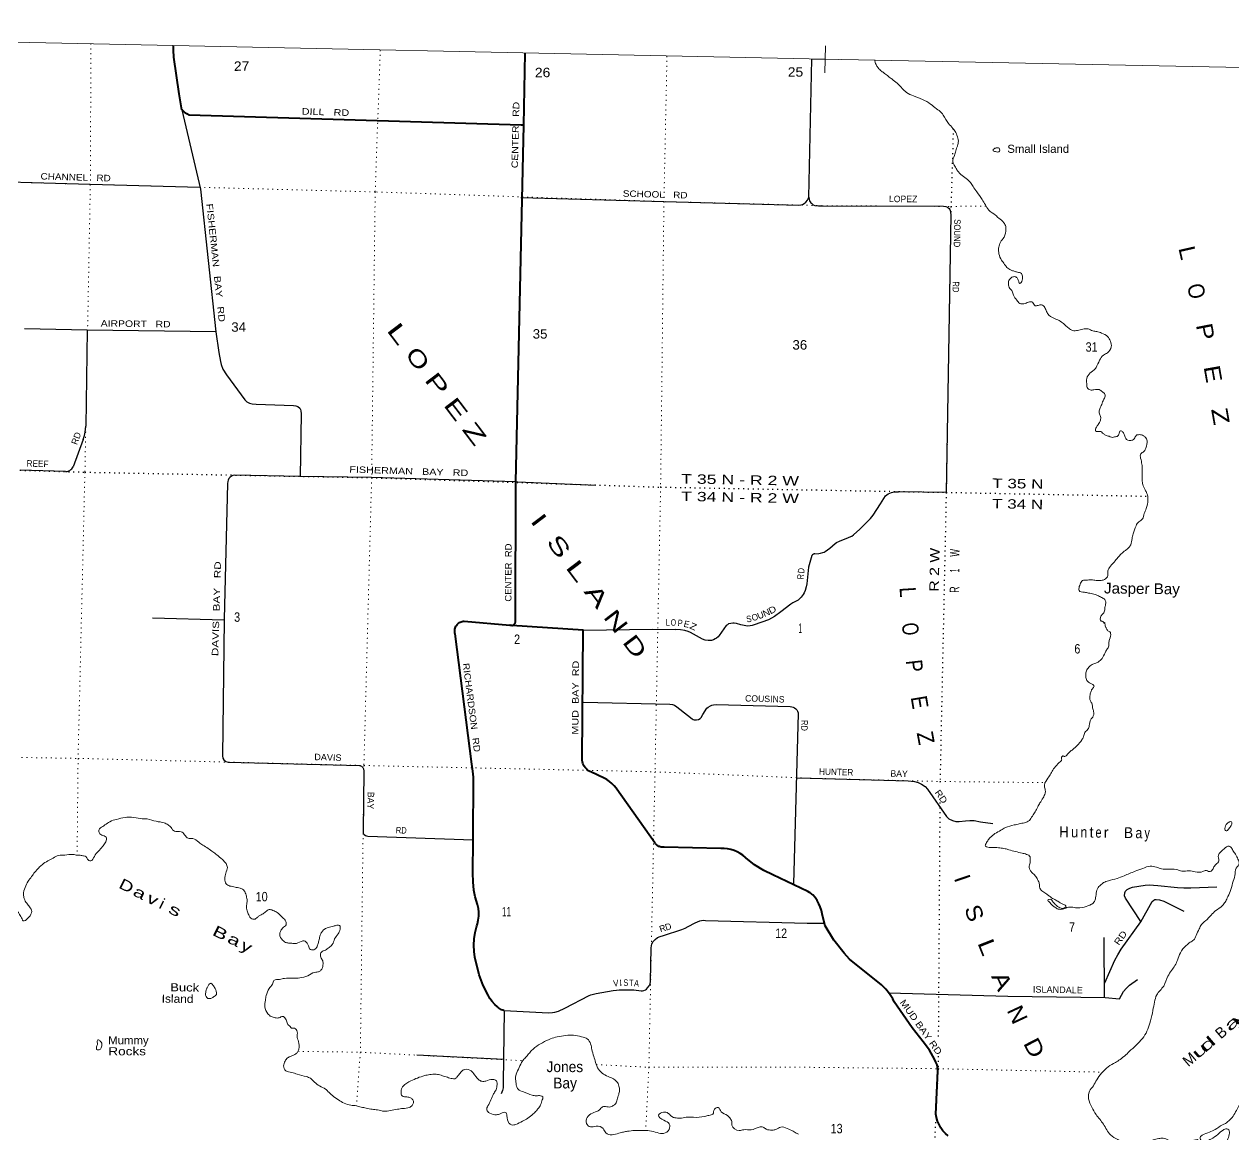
# Model space of a CAD drawing. Header units: feet. Extents: x -493433 to -244333, y 184684 to 373072.
# Drawn here: x -473416 to -451013, y 352244 to 372822 of the extents above; entities that cross this region are included whole.
import ezdxf
from ezdxf.enums import TextEntityAlignment as Align

# ---------------------------------------------------------------- set-up
doc = ezdxf.new("R2010")
doc.units = ezdxf.units.FT
doc.header["$LTSCALE"] = 60
doc.linetypes.add('DOTTED', pattern=[1.5, 0.3, -1.2])
for name, color, linetype, lineweight in [('26', 7, 'Continuous', 40), ('27', 7, 'Continuous', 13), ('29', 7, 'Continuous', 25), ('30', 7, 'Continuous', 13), ('39', 7, 'Continuous', 13), ('4', 7, 'Continuous', 13), ('41', 7, 'Continuous', 13), ('6', 7, 'DOTTED', 25), ('7', 7, 'DOTTED', 13)]:
    doc.layers.add(name, color=color, linetype=linetype, lineweight=lineweight)
doc.layers.add('42', color=7, linetype='Continuous')

msp = doc.modelspace()

# ---------------------------------------------------------------- linework, layer by layer
at = {"layer": '26'}
for p, q in [((-464156.88, 370946.9), (-464126.98, 372285.87)), ((-464375.48, 361672.3), (-464412.17, 361674.72)), ((-458857.13, 356719.89), (-458888.77, 356736.31))]:
    msp.add_line(p, q, dxfattribs=at)
for points in [[(-470491.22, 371236.05), (-470544.59, 371531.92), (-470639.2, 372209.99), (-470649.01, 372338.01), (-470647.99, 372423.02)], [(-464156.88, 370946.9), (-464202.84, 370948.28), (-470356.91, 371133.48), (-470401.55, 371159.82), (-470443.19, 371190.69), (-470481.38, 371225.73), (-470491.22, 371236.05)], [(-464375.48, 361672.3), (-464369.58, 361673.4), (-464361.49, 361675.81), (-464353.69, 361679.05), (-464346.28, 361683.08), (-464339.32, 361687.87), (-464332.91, 361693.35), (-464327.1, 361699.48), (-464321.97, 361706.18), (-464317.56, 361713.38), (-464313.93, 361721.01), (-464311.12, 361728.97), (-464309.16, 361737.18), (-464308.06, 361745.55), (-464307.85, 361753.99), (-464308.51, 361762.4), (-464310.06, 361770.7), (-464304.52, 364323.08), (-464304.28, 364333.87), (-464156.88, 370946.9)], [(-465094.36, 357693.59), (-465089.63, 358858.57), (-465097.73, 358971.7), (-465119.37, 359097.55), (-465428.56, 361517.81), (-465430.86, 361526.5), (-465434.3, 361545.24), (-465435.76, 361564.23), (-465435.22, 361583.27), (-465432.7, 361602.15), (-465428.22, 361620.67), (-465421.83, 361638.61), (-465413.6, 361655.79), (-465403.62, 361672.01), (-465391.99, 361687.1), (-465378.86, 361700.9), (-465364.35, 361713.24), (-465348.63, 361724), (-465331.87, 361733.06), (-465314.26, 361740.32), (-465295.99, 361745.7), (-465277.25, 361749.13), (-465258.26, 361750.59), (-464412.17, 361674.72)], [(-464375.48, 361672.3), (-464377.88, 361671.86), (-464386.3, 361671.19), (-464394.74, 361671.41), (-464403.11, 361672.5), (-464411.32, 361674.47), (-464412.17, 361674.72)], [(-458888.77, 356736.31), (-459540.73, 357045.21), (-459704.78, 357126.69), (-459876.78, 357234.65), (-460036.56, 357360), (-460044.95, 357368.26), (-460092.36, 357409.43), (-460143.81, 357445.42), (-460198.75, 357475.83), (-460256.56, 357500.34), (-460316.61, 357518.67), (-460378.26, 357530.62), (-460440.81, 357536.06), (-460503.59, 357534.93), (-461552.05, 357562.12), (-461577.37, 357562.78), (-461602.05, 357562.66), (-461608.87, 357563.09), (-461624.49, 357565.73), (-461639.74, 357569.98), (-461654.47, 357575.81), (-461668.51, 357583.15), (-461681.7, 357591.91), (-461693.91, 357602), (-461704.99, 357613.32), (-461714.83, 357625.73), (-461723.32, 357639.1), (-462433.34, 358637.47), (-462444.48, 358654.19), (-462480.12, 358700.28), (-462520.39, 358742.4), (-462564.84, 358780.08), (-462612.98, 358812.9), (-462664.29, 358840.51), (-462915.71, 358954.46), (-462933.13, 358963.45), (-462957.34, 358978.77), (-462979.81, 358996.54), (-463000.3, 359016.56), (-463018.59, 359038.61), (-463034.47, 359062.45), (-463047.77, 359087.83), (-463058.35, 359114.45), (-463066.09, 359142.03), (-463070.9, 359170.27), (-463072.73, 359198.86), (-463052.82, 361585.23), (-464375.48, 361672.3)], [(-464517.86, 354530.5), (-464523.69, 354531.58), (-464546.1, 354537.28), (-464567.8, 354545.29), (-464588.54, 354555.53), (-464608.09, 354567.88), (-464626.25, 354582.2), (-464642.81, 354598.34), (-464691.09, 354642.13), (-464739.52, 354695.75), (-464782.08, 354754.14), (-464818.31, 354816.65), (-464905.49, 354994.18), (-464979.94, 355194.58), (-465061.26, 355523.11), (-465076.26, 355628.22), (-465081.12, 355744.73), (-465073.77, 355861.11), (-465054.3, 355976.08), (-465026.67, 356101.18), (-465014.91, 356139.32), (-464999.35, 356209.62), (-464991.22, 356281.17), (-464990.62, 356353.17), (-464997.54, 356424.84), (-465011.92, 356495.39), (-465055.19, 356637.46), (-465079.87, 356760.22), (-465096.76, 356920.09), (-465096.85, 357080.84), (-465094.36, 357693.59)], [(-456290.76, 352204.34), (-456340.74, 352250.72), (-456385.6, 352302.07), (-456424.84, 352357.83), (-456458.05, 352417.38), (-456484.84, 352480.08), (-456504.94, 352545.24), (-456518.11, 352612.14), (-456479.86, 353414.95), (-456478.67, 353440.01), (-456481.7, 353464.95), (-456484.11, 353482.08), (-456492.6, 353516.15), (-456495.51, 353524.14), (-456504.59, 353549.11), (-456516.49, 353574.14), (-456542.78, 353629.46), (-456637.99, 353795.63), (-456750.04, 353950.93), (-456954.52, 354208.32), (-457287.15, 354693.8), (-457315.73, 354747.8), (-457375.65, 354841.69), (-457445.04, 354928.82), (-457523.17, 355008.2), (-458120.45, 355483.02), (-458218.43, 355592.27), (-458405.7, 355836.7), (-458566.4, 356099.36), (-458626.05, 356316.44), (-458627.01, 356323.53), (-458639.7, 356388.48), (-458659.11, 356451.74), (-458685.03, 356512.63), (-458717.17, 356570.48), (-458755.18, 356624.65), (-458798.64, 356674.55), (-458813.95, 356689.9), (-458830.77, 356703.56), (-458848.93, 356715.39), (-458857.13, 356719.9)]]:
    msp.add_lwpolyline(points, dxfattribs=at)
at = {"layer": '29'}
for p, q in [((-458871.46, 369614.17), (-458814.99, 372175.6)), ((-458626.3, 369455.49), (-456372.56, 369448.25)), ((-472246.31, 367147.21), (-473407.68, 367173.89)), ((-472322.37, 365119.43), (-472507.75, 364615.79)), ((-472649.8, 364525.15), (-473488.77, 364551.54)), ((-469709, 361767.3), (-471034.66, 361809)), ((-463051.16, 360252.37), (-461446.69, 360212.82)), ((-460591.74, 360207.65), (-459219.71, 360168.59)), ((-459070.36, 360036.39), (-459156.47, 356879.27)), ((-459105.18, 358847.7), (-458845.4, 358838.02)), ((-458845.4, 358838.02), (-457027.84, 358791.23)), ((-460788.94, 356203.14), (-458900.79, 356153.93)), ((-458900.79, 356153.93), (-458578.66, 356148.97)), ((-453391.34, 354767.79), (-453394.35, 355887.69)), ((-461806.29, 355066.27), (-461794.03, 355695.66)), ((-464517.86, 354530.5), (-464536.89, 353187.5)), ((-464517.86, 354530.5), (-463695.99, 354491.05)), ((-464526.02, 353622.76), (-466138.21, 353702.3))]:
    msp.add_line(p, q, dxfattribs=at)
for points in [[(-470491.22, 371236.05), (-470145.45, 369761.94), (-469863.29, 367119.51)], [(-470159.25, 369794.45), (-472190.03, 369850.73), (-473918.44, 369898.94)], [(-464212.67, 369604.95), (-461557.49, 369531.82), (-459058.25, 369464.83)], [(-459058.25, 369464.83), (-459019.88, 369469.01), (-458989.27, 369478.39), (-458960.31, 369495.5), (-458928.59, 369521.44), (-458895.22, 369559.52), (-458881.16, 369581.04), (-458871.46, 369614.17)], [(-458871.46, 369614.17), (-458866.53, 369569.45), (-458857.99, 369547.93), (-458835.64, 369512.06), (-458818.27, 369493.84), (-458789.31, 369471.22), (-458760.91, 369460.73), (-458693.61, 369456.32), (-458626.28, 369456.39)], [(-456372.56, 369448.25), (-456330.83, 369442.77), (-456300.53, 369429.54), (-456269.12, 369401.98), (-456258.1, 369386.54), (-456249.84, 369365.59), (-456243.78, 369329.21), (-456241.22, 369284.97)], [(-456241.22, 369284.97), (-456325.41, 364139.31), (-457211.63, 364150.99)], [(-469863.29, 367119.51), (-472246.31, 367147.21), (-472273.18, 365367.67)], [(-469863.29, 367119.51), (-469808.51, 366734.62), (-469780.24, 366568.31), (-469765.9, 366510.91), (-469731.7, 366424.82), (-469668.81, 366321.06), (-469324.61, 365853.04), (-469288.2, 365817.72), (-469240.76, 365795.64), (-469188.91, 365782.4), (-469117.2, 365777.98), (-468424.36, 365751.49), (-468381.34, 365747.08), (-468344.93, 365733.83), (-468307.42, 365702.94), (-468291.98, 365676.43), (-468287.56, 365654.37), (-468284.7, 365597.71), (-468303.36, 364434.73)], [(-472322.37, 365119.43), (-472298.16, 365192.94), (-472284.92, 365254.76), (-472273.18, 365367.67)], [(-472649.8, 364525.15), (-472632.7, 364526.26), (-472617.26, 364527.91), (-472602.92, 364531.23), (-472589.68, 364536.19), (-472569.27, 364547.23), (-472548.86, 364562.13), (-472533.96, 364576.48), (-472520.17, 364593.59), (-472507.75, 364615.79)], [(-468303.36, 364434.73), (-469520.12, 364459.73), (-469551.31, 364453.43), (-469575.59, 364440.18), (-469603.17, 364418.11), (-469621.92, 364394.93), (-469637.37, 364367.33), (-469643.99, 364343.05), (-469649, 364303.84), (-469708.72, 361788.46), (-469709, 361767.3)], [(-469520.12, 364459.73), (-469551.31, 364453.43), (-469575.59, 364440.18), (-469603.17, 364418.11), (-469621.92, 364394.93), (-469637.37, 364367.33), (-469643.99, 364343.05), (-469649, 364303.84)], [(-464304.28, 364333.87), (-466975.68, 364412.55), (-468303.36, 364434.73)], [(-464304.28, 364333.87), (-464268.03, 364332.8), (-462819.42, 364272.69)], [(-458758.58, 363002.67), (-458689.16, 363007.64), (-458658.31, 363012.05), (-458610.92, 363023.07), (-458584.48, 363032.99), (-458570.99, 363040.71), (-458480.9, 363103), (-458384.48, 363190.65), (-458359.41, 363208.28), (-458302.12, 363234.74), (-458134.63, 363300.89), (-458092.48, 363318.54), (-458077.33, 363327.34), (-458046.47, 363353.8), (-457927.47, 363459.65), (-457728.03, 363655.88), (-457676.24, 363719.83), (-457544.01, 363927.09), (-457481.2, 364028.52), (-457451.45, 364072.62), (-457404.07, 364110.1), (-457341.26, 364138.77), (-457289.47, 364147.59), (-457211.63, 364150.99)], [(-458760.21, 363002.44), (-458774, 363000.79), (-458786.69, 362995.82), (-458802.69, 362983.13), (-458813.17, 362966.57), (-458828.89, 362926.84), (-458877.44, 362750.23), (-458908.33, 362441.16), (-458919.36, 362385.96), (-458941.97, 362320.84), (-458961.28, 362277.79), (-458979.49, 362243.57), (-459012.58, 362196.11), (-459042.37, 362164.1), (-459071.61, 362140.92), (-459168.14, 362089.04), (-459204, 362065.86), (-459389.34, 361924.57), (-459510.7, 361836.26), (-459561.45, 361805.36), (-459621.57, 361777.76), (-459883.59, 361681.73), (-459919.45, 361670.69), (-459956.41, 361665.17), (-460016.53, 361660.76), (-460041.91, 361661.86), (-460073.35, 361668.48), (-460135.13, 361686.15), (-460212.36, 361706.01), (-460254.28, 361712.64), (-460280.76, 361712.64), (-460318.27, 361710.43), (-460361.3, 361699.39), (-460382.26, 361686.15), (-460401.01, 361669.59), (-460448.45, 361611.09), (-460532.3, 361487.46), (-460554.91, 361463.17), (-460584.15, 361438.89), (-460610.08, 361422.33), (-460638.21, 361407.99), (-460676.83, 361394.74), (-460739.71, 361390.33), (-460793.77, 361396.95), (-460845.62, 361416.82), (-461066.27, 361540.45), (-461110.95, 361558.1), (-461172.18, 361575.77), (-461252.72, 361589.01), (-461352.34, 361596.45)], [(-469709, 361767.3), (-469742.39, 359252.56), (-469734.45, 359210.3), (-469716.79, 359179.39), (-469679.28, 359150.69), (-469633.59, 359135.45), (-467199.52, 359075.48), (-467180.99, 359071.2), (-467162.23, 359060.17), (-467140.17, 359035.88), (-467126.93, 359010.49), (-467119.8, 358971.47), (-467134.33, 357853.98), (-467129.69, 357820.58), (-467126.38, 357809.54), (-467116.45, 357795.19), (-467088.87, 357775.32), (-467071.22, 357767.59), (-467048.28, 357762.71), (-465094.36, 357693.59)], [(-463052.82, 361585.23), (-461760.62, 361605.39), (-461352.34, 361596.45)], [(-461446.69, 360212.82), (-461399.18, 360205.38), (-461361.11, 360192.13), (-461318.64, 360165.64), (-461261.82, 360121.48), (-461036.76, 359938.25), (-461017.46, 359928.32), (-460997.6, 359921.7), (-460981.05, 359919.49), (-460955.12, 359920.59), (-460917.06, 359929.42), (-460888.93, 359944.87), (-460865.21, 359965.85), (-460833.76, 360017.72), (-460760.95, 360136.94), (-460738.34, 360157.91), (-460696.96, 360181.09), (-460669.39, 360193.23), (-460640.15, 360200.96), (-460591.74, 360207.65)], [(-459219.71, 360168.59), (-459186.08, 360164.53), (-459162.91, 360159.01), (-459136.43, 360146.87), (-459109.95, 360124.8), (-459095.61, 360104.93), (-459082.37, 360079.54), (-459072.44, 360054.15), (-459070.36, 360036.39)], [(-457027.84, 358791.23), (-456913.42, 358779.61), (-456842.9, 358759.77), (-456783.39, 358731.1), (-456715.07, 358682.59), (-456673.2, 358634.08), (-456322.79, 358131.35), (-456276.51, 358087.25), (-456208.19, 358051.97), (-456148.69, 358036.53), (-456082.57, 358034.33), (-455970.18, 358049.76), (-455888.63, 358056.38), (-455804.89, 358051.97), (-455688.08, 358032.12), (-455461.09, 358001.26)], [(-452720.03, 356182.02), (-453003.79, 356614.37), (-453019.21, 356658.47), (-453014.8, 356711.39), (-452999.38, 356744.46), (-452968.52, 356777.54), (-452924.45, 356799.59), (-452869.35, 356817.23), (-452640.15, 356856.92), (-452565.22, 356861.33), (-452404.34, 356848.1), (-452040.7, 356812.82), (-451919.49, 356806.2), (-451793.87, 356808.41), (-451309.03, 356823.84)], [(-453387.56, 355046.69), (-453196.64, 355467.77), (-453147.04, 355564.79), (-453082.04, 355666.22), (-452720.61, 356173.36), (-452504.63, 356552.62), (-452478.17, 356579.08), (-452458.34, 356587.9), (-452434.11, 356592.31), (-452370.19, 356585.7), (-452293.06, 356561.44), (-451922.82, 356371.81)], [(-461794.03, 355695.66), (-461779.8, 355764.73), (-461757.73, 355811.09), (-461722.43, 355850.82), (-461676.09, 355883.94), (-461627.55, 355903.81), (-461565.77, 355923.68), (-461228.18, 356031.85), (-461161.98, 356058.34), (-461111.23, 356087.04), (-460976.64, 356155.48), (-460890.58, 356193.01), (-460831.01, 356204.04), (-460788.94, 356203.14)], [(-453113.71, 354748.76), (-453036.86, 354883.44), (-452991.69, 354940.77), (-452926.67, 355002.5), (-452781.22, 355108.34)], [(-463695.99, 354491.05), (-463624.98, 354492.03), (-463579.2, 354499.76), (-463512.45, 354520.73), (-463393.85, 354572.61), (-462943.73, 354808.83), (-462915.59, 354820.98), (-462887.46, 354830.91), (-462815.75, 354846.36), (-462495.81, 354899.34), (-462434.58, 354908.18), (-462388.24, 354912.59), (-462277.37, 354917), (-462114.09, 354912.59), (-461981.7, 354897.13), (-461956.32, 354897.14), (-461929.84, 354903.76), (-461901.16, 354913.69), (-461880.2, 354928.04), (-461862.54, 354949.02), (-461833.86, 354989.85), (-461815.1, 355028.49), (-461806.29, 355066.27)], [(-457391.96, 354856.89), (-455183.86, 354799.49), (-453379.2, 354769.65), (-453113.71, 354748.76)], [(-464536.89, 353187.5), (-464540.67, 353096.81), (-464543.98, 353073.63), (-464550.6, 353049.34), (-464574.87, 352987.53)]]:
    msp.add_lwpolyline(points, dxfattribs=at)
at = {"layer": '39'}
for points in [[(-457396.32, 371854.22), (-457467.83, 371908.64), (-457524.92, 371951.91), (-457584.76, 372009.92), (-457616.07, 372057.8), (-457634.48, 372094.63), (-457650.38, 372152.92)], [(-457396.32, 371854.22), (-457332.12, 371805.64), (-457232.23, 371727.51), (-457140.65, 371631.3), (-457058.9, 371555.43), (-456932.54, 371493.12), (-456765.89, 371424.22), (-456613.58, 371339.34), (-456507.74, 371253.04), (-456413.82, 371181.05), (-456380.13, 371134.12), (-456281.25, 370981.21), (-456199.71, 370889.17), (-456146.24, 370811.65), (-456126.71, 370762.88), (-456099.93, 370653.37), (-456104.54, 370610.98), (-456113.19, 370568.65), (-456136.02, 370522.46), (-456146.8, 370472.06), (-456172.18, 370387.5), (-456202.02, 370270.65), (-456162.77, 370187.25), (-456119.4, 370109.87), (-456029.82, 370015.7), (-455931.91, 369939.62), (-455872.09, 369884.25), (-455828.66, 369810.91), (-455755.28, 369712.92), (-455660.27, 369572.19), (-455599, 369474.35), (-455535.74, 369374.47), (-455411.84, 369279.85), (-455350, 369224.46), (-455256.24, 369140.35), (-455222.85, 369071.18), (-455219.96, 368986.24), (-455274.45, 368839.4), (-455305.25, 368801.39), (-455332.15, 368753.23), (-455353.51, 368666.6), (-455346.81, 368565.44), (-455299.97, 368445.56), (-455242.47, 368367.98), (-455200.81, 368312.86), (-455122.77, 368261.29), (-455064.5, 368240.31), (-455004.15, 368223.35), (-454931.81, 368198.14), (-454910.53, 368129.13), (-454919.32, 368076.69), (-454934.08, 368030.39), (-454960.54, 368014.57), (-454974.59, 368020.81), (-454980.24, 368051.21), (-454989.97, 368077.62), (-455019.6, 368126.52), (-455077.98, 368139.42), (-455132.92, 368107.8), (-455167.92, 368057.73), (-455172.67, 368005.23), (-455145.53, 367922), (-455101.8, 367870.89), (-455078.54, 367799.83), (-455019.26, 367704.04), (-454959.49, 367644.63), (-454884.88, 367637.59), (-454801.7, 367666.81), (-454722.97, 367665.77), (-454677.42, 367600.49), (-454622.8, 367607.85), (-454556.02, 367619.1), (-454498.13, 367569.83), (-454464.83, 367494.59), (-454423.34, 367427.34), (-454279.03, 367348.63), (-454188.84, 367298.92), (-454114.97, 367237.31), (-454055.09, 367185.98), (-453979.01, 367138.49), (-453890.1, 367143.38), (-453792.88, 367166.36), (-453693.88, 367171.12), (-453609.56, 367135.64), (-453535.03, 367122.53), (-453446.56, 367095.09), (-453330.38, 367026.85), (-453281, 366945.34), (-453266.33, 366835.99), (-453336.42, 366729.78), (-453411.77, 366682.26), (-453481.66, 366590.2), (-453546.1, 366453.59)], [(-455403.61, 370525.66), (-455379.18, 370528.23), (-455358.57, 370530.4), (-455338.74, 370503.86), (-455335.19, 370467.43), (-455375.81, 370449.77), (-455409.99, 370460.33), (-455444.2, 370468.87), (-455456.1, 370485.2), (-455451.92, 370495.25), (-455423.3, 370521.15), (-455399.75, 370526.94)], [(-453546.1, 366453.59), (-453607.51, 366391.73), (-453654.44, 366355.97), (-453720.46, 366251.72), (-453721.74, 366156.73), (-453710.64, 366081.8), (-453656.71, 366038.64), (-453588.02, 366041.77), (-453527.35, 366049.06), (-453487.03, 366044.49), (-453431.05, 366003.32), (-453383.18, 365960.24), (-453394.23, 365889.64), (-453425.47, 365819.3), (-453442.27, 365771.01), (-453477.71, 365688.59), (-453488.85, 365611.93), (-453465.5, 365546.93), (-453466.43, 365478.22), (-453509.89, 365399.96), (-453540.88, 365347.81), (-453555.89, 365283.32), (-453515.73, 365266.62), (-453461.23, 365265.9), (-453425.24, 365239.15), (-453385.28, 365208.3), (-453357.18, 365195.8), (-453284.81, 365172.61), (-453242.58, 365159.93), (-453204.06, 365171.55), (-453169.71, 365173.12), (-453126.75, 365215), (-453093.52, 365283.29), (-453071.39, 365276.94), (-453033.64, 365231.97), (-453008.33, 365162.91), (-452980.61, 365122.11), (-452936.45, 365103.34), (-452871.74, 365110.57), (-452841.13, 365134.42), (-452801.92, 365196.57), (-452743.19, 365209.95), (-452668.74, 365190.77), (-452626.84, 365153.84), (-452605.18, 365113.12), (-452604.18, 365038.32), (-452619.1, 364979.89), (-452660.57, 364899.58), (-452719.77, 364851.85), (-452720.84, 364773.03), (-452698.09, 364663.57), (-452691.38, 364562.41), (-452692.8, 364457.32), (-452692.02, 364366.34), (-452681, 364285.34), (-452639.95, 364185.75), (-452604.48, 364120.6), (-452587.93, 364001.12), (-452616.36, 363839.78), (-452653.96, 363747.29), (-452687.6, 363648.69), (-452752.94, 363594.97), (-452806.44, 363520.88), (-452858.98, 363367.95), (-452880.35, 363281.31), (-452906.1, 363168.45), (-452945.28, 363108.32), (-453004.43, 363064.63), (-453084.09, 362996.95), (-453141.51, 362931), (-453190.78, 362871.01), (-453283.02, 362769.13), (-453326.59, 362682.78), (-453329.76, 362597.93), (-453393.38, 362521.95), (-453476.37, 362506.87), (-453569.2, 362510.12), (-453655.92, 362517.33), (-453708.46, 362513.98), (-453799.44, 362505.07), (-453842.79, 362434.89), (-453866.15, 362350.3), (-453862.55, 362317.91), (-453764.02, 362288.31), (-453685.48, 362273.12), (-453588.82, 362253.66), (-453502.46, 362220.18), (-453430.27, 362182.84), (-453376.37, 362137.66), (-453366.69, 362107.21), (-453379.92, 362024.51), (-453386.85, 361959.91), (-453416.05, 361891.57), (-453459.12, 361841.6), (-453450.23, 361752.54), (-453422.08, 361744.09), (-453402.28, 361715.53)], [(-453402.28, 361715.53), (-453400.26, 361715.5), (-453392.02, 361727.52), (-453384.24, 361705.18), (-453367.06, 361632.18), (-453359.15, 361619.95), (-453329.5, 361573.07), (-453285.44, 361546.21), (-453277.59, 361529.93), (-453297.37, 361410.93), (-453310.38, 361344.4), (-453311.07, 361293.87), (-453346.29, 361227.63), (-453381.48, 361163.41), (-453437.41, 361059.03), (-453508.97, 360993.27), (-453551.64, 360973.61), (-453622.68, 360946.25), (-453681.87, 360898.52), (-453727.24, 360828.37), (-453740.31, 360757.79), (-453734.91, 360709.2), (-453705.59, 360638.07), (-453669.64, 360609.29), (-453617.51, 360582.33), (-453585.73, 360543.5), (-453614.59, 360499.41), (-453639.44, 360453.25), (-453658.52, 360386.79), (-453651.97, 360273.51), (-453622.49, 360214.5), (-453611.33, 360143.6), (-453592.07, 360074.62), (-453609.59, 359973.78), (-453644.57, 359925.73), (-453674.33, 359814.94), (-453697.44, 359748.54), (-453754.81, 359686.63), (-453782.13, 359608.16), (-453813.23, 359547.92), (-453897.36, 359447.96), (-453979.15, 359372.23), (-454034.26, 359328.48), (-454091.6, 359268.59), (-454140.41, 359242.96), (-454154.38, 359255.27), (-454191.31, 359211.29), (-454183.68, 359178.84), (-454232.76, 359133)], [(-454232.76, 359133), (-454318.91, 359033.06), (-454349.77, 358991.02), (-454397.4, 358902.7), (-454422.15, 358864.62), (-454494.36, 358750.36), (-454505.3, 358687.84), (-454490.08, 358618.91), (-454490.85, 358562.32), (-454530.38, 358475.92), (-454588.22, 358379.65), (-454629.58, 358307.43), (-454677.24, 358217.09), (-454728.8, 358136.91), (-454784.4, 358056.79), (-454873.83, 358013.5), (-454971, 357994.56), (-455064.19, 357971.53), (-455228.39, 357923.16), (-455311.82, 357875.75), (-455421.7, 357812.51), (-455507.47, 357740.87), (-455556.77, 357678.86), (-455594.04, 357610.62), (-455600.34, 357592.51), (-455526.11, 357557.17), (-455441.35, 357554.03), (-455330.41, 357546.5), (-455229.66, 357531.03), (-455165.31, 357511.99), (-455040.58, 357478), (-454917.8, 357450.1), (-454835.33, 357426.78), (-454771.36, 357379.45), (-454771.55, 357365.3), (-454766.34, 357302.57), (-454781.41, 357234.04), (-454788.15, 357183.59), (-454768.59, 357136.84), (-454732.94, 357085.83), (-454675.13, 357030.49), (-454631.65, 356961.19), (-454608.03, 356916.41), (-454596.82, 356849.56), (-454587.41, 356798.9), (-454569.68, 356766.32), (-454533.72, 356737.55), (-454457.67, 356688.03), (-454411.73, 356651.04), (-454333.68, 356599.48), (-454255.53, 356556), (-454163.35, 356504.25), (-454123.19, 356487.55), (-454105.46, 356454.97), (-454123.82, 356441.06), (-454172.49, 356425.53), (-454220.78, 356438.3), (-454272.83, 356471.33), (-454302.72, 356500.02), (-454346.53, 356545.07), (-454396.32, 356596.26), (-454440.98, 356578.66), (-454413.21, 356541.9), (-454363.53, 356482.63), (-454309.52, 356445.53), (-454251.41, 356412.42), (-454168.62, 356413.35), (-454087.51, 356438.56), (-454030.83, 356449.94), (-453926.02, 356436.43), (-453766.32, 356450.5), (-453632.37, 356501.29), (-453575.13, 356553.1), (-453556.06, 356619.55), (-453538.3, 356738.58), (-453494.65, 356830.99), (-453466.06, 356854.87), (-453406.86, 356902.6), (-453317.57, 356935.79), (-453157.43, 356982.2), (-453027.55, 357031.02), (-452824.53, 357113.24), (-452682.48, 357165.95), (-452546.62, 357208.63), (-452427.76, 357188.87), (-452333.27, 357159.33), (-452216.23, 357153.74), (-452058.86, 357145.6), (-451958.3, 357115.98), (-451824.93, 357124.33), (-451710.11, 357104.62), (-451566.67, 357110.82), (-451513.91, 357130.34), (-451447.59, 357107.23), (-451388.53, 357144.86), (-451353.34, 357209.08), (-451291.95, 357268.91)], [(-475102.65, 357969.41), (-475040.97, 357879.75), (-474992.73, 357854.96), (-474933.13, 357759.26), (-474889.75, 357659.69), (-474834.44, 357541.79), (-474780.88, 357448.17), (-474713.59, 357315.98), (-474656.15, 357208.17), (-474610.63, 357118.69), (-474550.77, 357047.25), (-474510.93, 356994.24), (-474451.11, 356918.76), (-474385.14, 356851.31), (-474337.19, 356800.22), (-474285.12, 356755.17), (-474243.63, 356667.75), (-474187.74, 356602.43), (-474109.73, 356526.75), (-474071.67, 356496), (-473993.48, 356436.51), (-473917.14, 356393.21), (-473856.71, 356374.36), (-473790.02, 356373.64), (-473727.25, 356383.08), (-473670.49, 356398.64), (-473623.83, 356414.32), (-473569.37, 356403.62), (-473531.43, 356360.74), (-473501.65, 356311.88), (-473454.04, 356228.44), (-473434.21, 356193.84), (-473393.7, 356201.5), (-473356.92, 356237.51), (-473305.85, 356287.52), (-473293.39, 356317.72), (-473276.67, 356368.1), (-473318.19, 356453.5), (-473370.01, 356520.8), (-473395.84, 356561.53), (-473415.57, 356606.24), (-473428.88, 356683.24), (-473399.18, 356812.36), (-473343.35, 356927.04), (-473279.75, 357013.33), (-473220.24, 357095.61), (-473144.56, 357177.72), (-473083.29, 357235.71), (-472977.4, 357307.38), (-472881.84, 357358.93), (-472776.22, 357406.34), (-472662.95, 357413.21), (-472511.22, 357425.73), (-472432.55, 357410.72), (-472375.96, 357410.11), (-472315.44, 357399.35), (-472265.09, 357382.62), (-472243.34, 357337.89), (-472183.07, 357304.88), (-472115.45, 357389.1), (-472041.63, 357485.39), (-471963.89, 357571.52), (-471916.68, 357637.75), (-471893.98, 357679.98), (-471889.39, 357730.49), (-471955.6, 357775.7), (-471997.84, 357794.36), (-472033.34, 357875.65), (-472002.56, 357917.79), (-471919.11, 357971.5), (-471829.5, 358033.23), (-471703.71, 358076.37), (-471545.67, 358111.07), (-471426.34, 358117.87), (-471258.88, 358089.77), (-471133.62, 358084.38), (-470972.4, 358040.17), (-470819.11, 358010.2), (-470746.74, 357973.01), (-470692.7, 357923.89), (-470632.82, 357854.48), (-470505.56, 357847.04), (-470443.52, 357789.74), (-470377.51, 357726.33), (-470290.65, 357721.35), (-470180.24, 357651.39), (-470101.97, 357599.98), (-470007.66, 357536.27), (-469917.4, 357472.6), (-469847.24, 357419.25), (-469743.09, 357331.16), (-469675.19, 357255.6), (-469649.7, 357182.51), (-469679.12, 357079.68), (-469696.48, 356970.65), (-469673.19, 356881.41), (-469606.94, 356840.24)], [(-451031.84, 357989.15), (-451062.88, 357932.96), (-451089.54, 357902.99), (-451114.2, 357870.97), (-451136.49, 357865.2), (-451156.51, 357877.59), (-451160.14, 357907.96), (-451147.34, 357958.33), (-451116.49, 358000.37), (-451087.92, 358022.23), (-451075.7, 358030.15), (-451035.33, 358029.62), (-451031.7, 357999.25), (-451031.67, 357987.27)], [(-451291.95, 357268.91), (-451269.2, 357309.04), (-451280.63, 357359.73), (-451279.89, 357414.29), (-451242.84, 357466.36), (-451179.44, 357526.17), (-451079.78, 357579.43), (-451051.74, 357562.89), (-451010.2, 357499.68), (-450962.7, 357428.31), (-450917.5, 357336.75), (-450894.26, 357263.67), (-450948.04, 357169.37), (-450974.09, 357034.28), (-451016.38, 356893.34), (-451060.88, 356738.28), (-451117.03, 356617.73), (-451154.38, 356543.43), (-451207.8, 356475.41), (-451326.14, 356383.98), (-451416.12, 356300.27), (-451516.46, 356196.48), (-451592.11, 356126.73), (-451635.59, 356046.44), (-451693.81, 355921.88), (-451737.33, 355839.58), (-451800.48, 355797.96), (-451880.09, 355734.32), (-451982.83, 355602.26), (-452037.15, 355467.55), (-452084.95, 355367.1), (-452150.84, 355272.97), (-452214.84, 355168.7), (-452294.04, 354985.79), (-452423.49, 354819.72), (-452463.65, 354686.84), (-452493.99, 354533.61), (-452539.04, 354338.13), (-452587.55, 354185.14), (-452664.16, 354044.65), (-452770.83, 353920.73), (-452901.7, 353799.14), (-452997.84, 353707.43), (-453101.94, 353623.9), (-453189.57, 353564.41), (-453321.82, 353489.34), (-453446.63, 353367.68), (-453535.11, 353245.54), (-453597.15, 353137.2), (-453671.24, 353033.06), (-453685.22, 352895.79), (-453624.77, 352737.32), (-453547.85, 352602.9), (-453410.96, 352423.21), (-453278.36, 352225.38), (-453144.28, 352136.7), (-453041.98, 352086.84), (-452867.12, 352027.93), (-452784.46, 352018.76), (-452691.24, 352043.81), (-452571.48, 352090.74), (-452490.19, 352130.1), (-452386.88, 352155.02), (-452305.99, 352164.06), (-452203.53, 352126.32), (-452078.61, 352106.48), (-451967.42, 352117.15), (-451834.1, 352121.45), (-451765.46, 352120.55), (-451656.37, 352125.18), (-451648.65, 352098.8), (-451699.64, 352061.06), (-451784.75, 352037.93), (-451888.09, 352010.99), (-452011.48, 351994.42), (-452100.17, 352005.7), (-452178.68, 352022.9), (-452231.44, 352003.38), (-452254.85, 351914.75), (-452199.8, 351804.87), (-452089.98, 351714.48), (-451940.81, 351696.34), (-451782.91, 351726.6), (-451659.77, 351724.98), (-451574.96, 351725.89), (-451475.46, 351767.02), (-451351.15, 351852.31), (-451281.52, 351924.16), (-451191.71, 351995.75), (-451115.3, 352122.09), (-451079.48, 352232.79), (-451088.45, 352315.79), (-451124.51, 352336.48), (-451193.45, 352315.15), (-451293.51, 352231.57), (-451417.81, 352148.31), (-451495.06, 352108.9)], [(-469606.94, 356840.24), (-469508.13, 356818.95), (-469415.34, 356801.77), (-469353.04, 356768.74), (-469309.37, 356695.46), (-469297.72, 356650.84), (-469284.44, 356571.81), (-469293.51, 356480.9), (-469282.51, 356377.63), (-469254.98, 356306.54), (-469199.21, 356231.11), (-469154.83, 356222.54), (-469089.74, 356260.27), (-469048.92, 356296.23), (-469002.2, 356317.98), (-468943.12, 356359.81), (-468875.95, 356403.58), (-468807.38, 356388.69), (-468724.96, 356347.35), (-468640.94, 356267.56), (-468578.96, 356204.2), (-468561.68, 356121.09), (-468592.35, 356089.06), (-468653.68, 356025), (-468676.51, 355970.63), (-468671.21, 355899.79), (-468641.38, 355854.97), (-468573.31, 355795.58), (-468516.85, 355782.84), (-468472.39, 355782.36), (-468401.76, 355771.49), (-468280.03, 355812.65), (-468225.36, 355822.17), (-468173.25, 355781.16), (-468147.52, 355730.32), (-468111.85, 355665.21), (-468067.5, 355654.62), (-468026.92, 355668.34), (-468004.49, 355686.3), (-467977.62, 355740.62), (-467958.71, 355807.16), (-467939.68, 355883.81), (-467908.38, 355974.49), (-467871.49, 356020.61), (-467684.7, 356097.47), (-467619.87, 356110.93), (-467569.37, 356108.37), (-467560.01, 356039.5), (-467597.36, 355950.91), (-467661.02, 355858.56), (-467704.61, 355753.86), (-467765.83, 355699.91), (-467831.06, 355650.05), (-467906.23, 355614.45), (-467923.21, 355539.8), (-467889.63, 355468.65), (-467876.27, 355395.7), (-467899.54, 355300.89), (-467936.36, 355260.84), (-467989.1, 355243.2), (-468035.65, 355237.64), (-468159.62, 355176.27), (-468305.6, 355135.38), (-468426.95, 355128.59), (-468590.7, 355126.31), (-468681.84, 355109.09), (-468787.16, 355090), (-468816.2, 355021.55), (-468875.73, 354937.25), (-468929.69, 354808.39), (-468944.78, 354721.58), (-468954.17, 354602.35), (-468898.99, 354472.31), (-468836.91, 354419.06), (-468766.39, 354398.07), (-468687.57, 354397.22), (-468626.65, 354422.86), (-468570.55, 354377.76), (-468552.77, 354339.14), (-468527.23, 354272.12), (-468473.23, 354218.95), (-468463.26, 354206.71), (-468426.9, 354204.3), (-468360.65, 354163.13), (-468355.75, 354055.88), (-468332.6, 353954.51), (-468323.99, 353816.88), (-468340.66, 353770.54), (-468379.5, 353730.51), (-468466.92, 353684.94), (-468533.98, 353651.28), (-468579.09, 353593.11), (-468608.37, 353502.41), (-468568.9, 353415.02), (-468456.07, 353381.44), (-468353.33, 353349.99), (-468184.02, 353305.69)], [(-469850.48, 354828.92), (-469906.25, 354782.51), (-469957.07, 354756.76), (-470013.68, 354755.35), (-470045.64, 354790.08), (-470053.13, 354844.77), (-470036.01, 354931.55), (-470011.28, 354975.78), (-469984.5, 355022.01), (-469958.05, 355037.91), (-469920.02, 355003.11), (-469896.12, 354970.49), (-469876.22, 354941.96), (-469850.48, 354828.92)], [(-472075.35, 353829.66), (-472076.82, 353846.85), (-472058.43, 353899.62), (-472060.18, 353923.91), (-472063.78, 353964.39), (-472049.4, 353986.49), (-472005.17, 353963.76), (-471977.28, 353927.06), (-471982.07, 353858.34), (-472014.98, 353806.11), (-472043.31, 353802.37), (-472073.54, 353810.79), (-472075.35, 353829.66)], [(-468184.02, 353305.69), (-468111.59, 353274.58), (-468033.54, 353202.95), (-467943.34, 353133.21), (-467828.78, 353073.32), (-467784.76, 353032.39), (-467702.76, 352952.63), (-467590.43, 352872.54), (-467485.96, 352814.78), (-467359.05, 352774.99), (-467258.11, 352763.79), (-467171.44, 352740.6), (-467074.63, 352721.36), (-466963.69, 352699.94), (-466866.79, 352688.78), (-466743.77, 352663.18), (-466628.44, 352674.07), (-466494.77, 352698.93), (-466399.6, 352714.08), (-466278.12, 352733), (-466223.11, 352772.85), (-466202.41, 352817.13), (-466202.04, 352851.5), (-466223.85, 352890.17), (-466265.99, 352918.94), (-466346.72, 352929.92), (-466423.19, 352961.08), (-466428.55, 353025.86), (-466421.91, 353078.38), (-466391.05, 353128.61), (-466248.47, 353228.2), (-466126.64, 353279.47), (-465990.72, 353324.52), (-465899.58, 353341.74), (-465778.2, 353350.55), (-465689.5, 353329.36), (-465592.79, 353300.01), (-465504.15, 353272.76), (-465417.23, 353273.84), (-465376.28, 353321.94), (-465347.63, 353353.99), (-465296.44, 353414.12), (-465247.68, 353437.86), (-465130.74, 353410.31), (-465084.78, 353361.27), (-464995, 353253.11), (-464932.73, 353218.06), (-464857.88, 353223.32), (-464730.22, 353252.28), (-464663.79, 353227.29), (-464652.72, 353130.09), (-464675.84, 353049.44), (-464716.98, 352983.14), (-464766.7, 352872.44), (-464820.46, 352761.78), (-464843.48, 352689.21), (-464787.53, 352629.96), (-464658.51, 352598.23), (-464583.49, 352619.67), (-464494.32, 352640.95), (-464468.69, 352582.02), (-464429.76, 352444.07), (-464381.61, 352411.19), (-464302.7, 352418.43), (-464178.76, 352477.77), (-464083.15, 352533.37), (-463981.22, 352613.17), (-463921.95, 352673.21), (-463876.89, 352727.33), (-463852.27, 352761.45), (-463820.94, 352854.15), (-463803.93, 352930.82), (-463846.15, 352951.5), (-463922.98, 352950.31), (-463999.64, 352963.27), (-464160.71, 353021.64), (-464259.21, 353071.24), (-464288.89, 353130.21), (-464303.96, 353231.5), (-464304.99, 353322.53), (-464255.19, 353441.32), (-464195.19, 353568.09), (-464137.76, 353644.33), (-464078.45, 353708.41), (-464025.18, 353774.58), (-463949.63, 353844.56), (-463811.2, 353934.08), (-463658.83, 354005.25), (-463535.13, 354042.34), (-463377.2, 354066.93), (-463231.58, 354075.47), (-463084.37, 354043.55), (-462977.67, 354003.97), (-462916.03, 353910.27), (-462892.86, 353810.92), (-462857.91, 353679.07), (-462824.74, 353569.5)], [(-462824.74, 353569.5), (-462769.54, 353441.48), (-462677.52, 353353.52), (-462564.96, 353295.68), (-462434.42, 353217.42), (-462390.91, 353129.98), (-462381.66, 353051), (-462396.64, 352974.3), (-462425.97, 352879.56), (-462455.1, 352803.02), (-462497.94, 352767.08), (-462562.9, 352741.48), (-462617.4, 352748.14), (-462696.29, 352742.92), (-462751.43, 352690.93), (-462855.08, 352639.46), (-462883.5, 352627.63), (-462983.42, 352547.81), (-462994.73, 352436.69), (-462920.64, 352373.19), (-462815.36, 352388.24), (-462682.48, 352340.29), (-462634.81, 352262.92), (-462519.99, 352227.3), (-462392.35, 352254.24), (-462307.21, 352277.59), (-462234.29, 352290.96), (-462100.73, 352305.7), (-461939.02, 352305.98), (-461825.87, 352302.74), (-461680.72, 352266.79), (-461563.64, 352253.39), (-461461.77, 352327.13), (-461458.65, 352428.22), (-461560.99, 352496.07), (-461656.97, 352592.16), (-461563.41, 352645.76), (-461482.74, 352628.71), (-461380.53, 352548.73), (-461354.32, 352542.38), (-461259.42, 352533.27), (-461146, 352554.29), (-461008.59, 352550.79), (-460802.22, 352568.79), (-460725.22, 352586.16), (-460650.16, 352611.65), (-460622.92, 352700.34), (-460551.85, 352729.91), (-460496.07, 352654.48), (-460381.62, 352584.48), (-460323.69, 352521.16), (-460298.04, 352464.25), (-460298.7, 352403.58), (-460162.3, 352307.05), (-460079.28, 352320.31), (-459941.85, 352318.83), (-459793.77, 352367.8), (-459720.99, 352369.04), (-459662.77, 352332), (-459551.79, 352314.63), (-459482.96, 352324), (-459389.49, 352369.51), (-459274.53, 352346.02), (-459161.93, 352292.22), (-459087.61, 352248.95), (-459063.86, 352236.74)], [(-451495.06, 352108.9), (-451559.83, 352097.63), (-451611.8, 352136.72), (-451617.25, 352181.26), (-451580.42, 352217.16), (-451444.34, 352276.01), (-451340.73, 352323.16), (-451206.29, 352410.33), (-451147.37, 352437.85), (-451088.17, 352485.59), (-451008.23, 352573.47), (-450946.25, 352677.77), (-450865.47, 352828.31), (-450795.46, 352928.46), (-450705.46, 353014.2), (-450617.7, 353083.79), (-450479.55, 353146.65), (-450284.58, 353231), (-450106, 353297.38), (-449951.78, 353353.97), (-449803.59, 353412.66), (-449618.85, 353487.04)]]:
    msp.add_spline(points, degree=3, dxfattribs=at)
at = {"layer": '4'}
for p, q in [((-458565.28, 372420.48), (-458575.25, 371920.58)), ((-458320.32, 372165.55), (-458820.22, 372175.52))]:
    msp.add_line(p, q, dxfattribs=at)
msp.add_lwpolyline([(-489136.84, 372822.34), (-458570.27, 372170.54), (-428002.84, 371560.78), (-397434.59, 370993.07), (-366865.58, 370467.41), (-336295.9, 369983.8), (-305725.57, 369542.24), (-275154.66, 369142.74), (-244583.22, 368785.28), (-246606.46, 184933.95), (-277430.78, 185294.37), (-308254.58, 185697.19), (-339077.78, 186142.4), (-369900.35, 186630.01), (-400722.22, 187160.02), (-431543.33, 187732.42), (-462363.63, 188347.22), (-493183.05, 189004.41)], close=True, dxfattribs=at)
msp.add_lwpolyline([(-489136.84, 372822.34), (-458570.27, 372170.54), (-428002.84, 371560.78), (-397434.59, 370993.07), (-366865.58, 370467.41), (-336295.9, 369983.8), (-305725.57, 369542.24), (-275154.66, 369142.74), (-244583.22, 368785.28), (-246606.46, 184933.95), (-277430.78, 185294.37), (-308254.58, 185697.19), (-339077.78, 186142.4), (-369900.35, 186630.01), (-400722.22, 187160.02), (-431543.33, 187732.42), (-462363.63, 188347.22), (-493183.05, 189004.41)], close=True, dxfattribs=at)
at = {"layer": '6'}
msp.add_line((-456443, 358388.18), (-456472.44, 354003.48), dxfattribs=at)
for points in [[(-456194.04, 370881.92), (-456237.47, 369442.34), (-456325.41, 364139.31), (-456440.38, 358778.02), (-456440.97, 358690.52)], [(-475475.36, 364610.68), (-472290.56, 364514.35), (-466979.39, 364411.91), (-461619.16, 364237.5), (-458735.08, 364184.23)], [(-458735.08, 364184.23), (-456324.82, 364139.9), (-452590.35, 364068.24)], [(-456474.57, 353685.75), (-456476.14, 353452.07), (-456590.44, 351098.16)]]:
    msp.add_lwpolyline(points, dxfattribs=at)
at = {"layer": '7'}
for points in [[(-472178.07, 372462.95), (-472190.03, 369850.73), (-472290.56, 364514.35), (-472417.05, 359206.56), (-472434.59, 357410.94)], [(-466815, 372342.21), (-466909.93, 369710.88), (-466975.68, 364412.55), (-467118.67, 359074.61), (-467184.62, 353758.08), (-467257.14, 352763.55)], [(-461501.17, 372231.21), (-461557.49, 369531.82), (-461619.06, 364246.5), (-461723.11, 358957.79), (-461750.2, 357658.49)], [(-458626.28, 369456.39), (-461557.49, 369531.82), (-466909.93, 369710.88), (-472190.03, 369850.73), (-474858.59, 369927.02)], [(-458626.28, 369456.39), (-456237.47, 369442.34), (-455583.58, 369449.63)], [(-475083.15, 359251.46), (-472417.05, 359206.56), (-467118.67, 359074.61), (-461723.11, 358957.79), (-458845.4, 358838.06)], [(-458845.4, 358838.06), (-456440.38, 358778.02), (-454490.72, 358756.57)], [(-461749.01, 357715.36), (-461837.33, 353477.95), (-461894.69, 352305.46)], [(-468338.38, 353774.28), (-467184.62, 353758.08), (-464174.04, 353600.37)], [(-462810.84, 353528.95), (-461837.33, 353477.95), (-458955.99, 353478.89)], [(-458955.99, 353478.89), (-456476.14, 353452.07), (-453429.83, 353387.97)]]:
    msp.add_lwpolyline(points, dxfattribs=at)

# ---------------------------------------------------------------- texts
at = {"layer": '27'}
for s, rotation, width, p in [('DILL   RD', 358.276, 1.25, (-468273.29, 371145.81)), ('CENTER   RD', 88.723, 1.2, (-464264.41, 370150.58)), ('CENTER  RD', 89.876, 1.1, (-464384.32, 362112.68)), ('RICHARDSON   RD', 277.28, 1.15, (-465287.53, 360966.25)), ('MUD  BAY  RD', 89.522, 1.25, (-463144, 359646.36)), ('MUD BAY RD', 305.417, 1.2, (-457191.25, 354680.72))]:
    msp.add_text(s, height=120, rotation=rotation, dxfattribs=dict(at, width=width)).set_placement(p)
at = {"layer": '30'}
for s, rotation, width, p in [('CHANNEL   RD', 358.402, 1.15, (-473114.47, 369942.47)), ('SCHOOL   RD', 358.422, 1.15, (-462321.17, 369622.88)), ('FISHERMAN   BAY   RD', 276.03, 1.25, (-470040.21, 369488.91)), ('SOUND', 269.063, 0.9, (-456176.99, 369207.52)), ('RD', 269.063, 0.8, (-456204.02, 368051.32)), ('AIRPORT   RD', 359.334, 1.2, (-471997.75, 367214.33)), ('REEF', 358.198, 0.95, (-473373.17, 364618.34)), ('FISHERMAN   BAY   RD', 358.276, 1.25, (-467391.41, 364506.55)), ('DAVIS   BAY   RD', 88.276, 1.35, (-469820.39, 361102.1)), ('RD', 268.438, 0.8, (-459008.38, 359919.16)), ('DAVIS', 358.276, 1.05, (-468040.26, 359174.63)), ('HUNTER', 358.525, 0.95, (-458683.99, 358903.89)), ('RD', 304.877, 1.15, (-456544.07, 358573.51)), ('RD', 358.276, 0.8, (-466529.03, 357817.16)), ('RD', 54.523, 1.2, (-453126.24, 355730.34)), ('ISLANDALE', 359.053, 1.05, (-454719.5, 354864.47))]:
    msp.add_text(s, height=120, rotation=rotation, dxfattribs=dict(at, width=width)).set_placement(p)
for s, rotation, p in [('LOPEZ', 359.816, (-457386.3, 369521.82)), ('RD', 69.792, (-472436.04, 365012.07)), ('COUSINS', 358.369, (-460054.53, 360262.32)), ('BAY', 358.525, (-457360.37, 358867.5)), ('BAY', 268.276, (-467047.04, 358587.57))]:
    msp.add_text(s, height=120, rotation=rotation, dxfattribs=at).set_placement(p)
for s, rotation, width, p in [('D', 84.293, 0.75, (-458954.55, 362682.59)), ('R', 84.293, 0.75, (-458965.82, 362569.76)), ('S', 11.494, 0.9, (-459969.86, 361734.95)), ('O', 18.628, 0.95, (-459854.22, 361767.78)), ('N', 23.659, 1.1, (-459635.37, 361852.15)), ('D', 27.836, 1.2, (-459520.69, 361908.69)), ('L', 358.746, 0.8, (-461488.52, 361669.45)), ('O', 358.746, 0.65, (-461383.64, 361666.98)), ('P', 355.729, 0.8, (-461260.2, 361658.57)), ('E', 346.903, 0.95, (-461149.57, 361638.13)), ('Z', 336.738, 1.3, (-461035.78, 361597.62)), ('V', 7.402, 0.9, (-462440.76, 354978.06)), ('S', 2.278, 0.75, (-462260.34, 354988.06)), ('T', 358.453, 0.85, (-462164.82, 354983.59)), ('A', 353.339, 0.85, (-462071.09, 354978.05))]:
    msp.add_text(s, height=120, rotation=rotation, dxfattribs=dict(at, width=width)).set_placement(p, align=Align.CENTER)
for s, rotation, p in [('U', 20.628, (-459746.77, 361805.09)), ('R', 17.766, (-461565.43, 355996.38)), ('D', 17.766, (-461460.12, 356029.64)), ('I', 3.436, (-462355.62, 354985.82))]:
    msp.add_text(s, height=120, rotation=rotation, dxfattribs=at).set_placement(p, align=Align.CENTER)
at = {"layer": '41'}
for s, height, rotation, width, p in [('L', 300, 282.847, 1.1, (-452022.59, 368670.05)), ('O', 300, 282.847, 0.9, (-451864.15, 367975.29)), ('P', 300, 280.91, 1.15, (-451697.3, 367243.68)), ('E', 300, 280.053, 1.2, (-451555.49, 366468.45)), ('Z', 300, 280.053, 1.3, (-451416.25, 365683.06)), ('Jasper Bay', 200, 359.245, 1.05, (-453400.89, 362265.82)), ('H', 200, 359.245, 0.9, (-454230.99, 357745.54)), ('u', 200, 359.245, 0.9, (-454012.58, 357742.66)), ('n', 200, 359.245, 0.85, (-453838.27, 357740.36)), ('e', 200, 359.245, 0.75, (-453558.92, 357736.68)), ('B', 200, 359.245, 0.95, (-453031.26, 357729.73)), ('a', 200, 359.245, 0.85, (-452819.14, 357726.93)), ('y', 200, 359.245, 0.75, (-452651.13, 357724.72)), ('D', 200, 333.415, 1.35, (-471681.28, 356813.71)), ('a', 200, 333.415, 1.5, (-471418.19, 356675.57)), ('v', 200, 333.415, 1.45, (-471163.03, 356550.02)), ('i', 200, 333.415, 1.2, (-470936.2, 356438.65)), ('s', 200, 333.415, 1.6, (-470760.43, 356352.84)), ('B', 200, 333.415, 1.5, (-469944.85, 355940.4)), ('a', 200, 333.415, 1.5, (-469667.5, 355803.75)), ('y', 200, 333.415, 1.45, (-469425.27, 355678.2)), ('y', 200, 40.535, 2, (-450945.14, 354239.77)), ('a', 200, 40.535, 1.95, (-451072.85, 354130.57)), ('d', 200, 40.535, 2.05, (-451538.55, 353732.33)), ('u', 200, 40.535, 2, (-451671.04, 353619.03))]:
    msp.add_text(s, height=height, rotation=rotation, dxfattribs=dict(at, width=width)).set_placement(p)
for s, rotation, p in [('t', 359.245, (-453670.25, 357738.15)), ('r', 359.245, (-453406.65, 357734.67)), ('B', 40.535, (-451234.07, 353992.7)), ('M', 40.535, (-451837.05, 353477.07))]:
    msp.add_text(s, height=200, rotation=rotation, dxfattribs=at).set_placement(p)
at = {"layer": '41', "width": 0.95}
for s, p in [('Jones', (-463733.37, 353388.68)), ('Bay', (-463608.28, 353086.46))]:
    msp.add_text(s, height=200, dxfattribs=at).set_placement(p)
at = {"layer": '42'}
for s, width, p in [('Small Island', 1.05, (-455193.28, 370436.04)), ('Mummy', 1.05, (-471858.27, 353904.03)), ('Rocks', 1.25, (-471855.68, 353700.75))]:
    msp.add_text(s, height=150, dxfattribs=dict(at, width=width)).set_placement(p)
for s, height, rotation, width, p in [('L', 300, 307.235, 1.75, (-466712.59, 367148.19)), ('O', 300, 307.235, 1.35, (-466368.12, 366694.94)), ('P', 300, 307.235, 1.55, (-466009.36, 366222.89)), ('E', 300, 307.235, 1.55, (-465656.32, 365758.36)), ('Z', 300, 307.235, 1.7, (-465311.86, 365305.11)), ('I', 300, 307.235, 1.6, (-464048.52, 363607.79)), ('S', 300, 307.235, 1.55, (-463749.8, 363214.73)), ('L', 300, 307.235, 1.75, (-463396.76, 362750.2)), ('A', 300, 307.235, 1.6, (-463052.29, 362296.95)), ('L', 300, 273.531, 0.85, (-457190.44, 362375.43)), ('N', 300, 307.235, 1.45, (-462693.53, 361824.89)), ('O', 300, 275.857, 0.75, (-457149.22, 361707.41)), ('D', 300, 307.235, 1.45, (-462340.49, 361360.36)), ('P', 300, 276.529, 0.85, (-457073.86, 361018.69)), ('E', 300, 279.526, 0.9, (-456984.83, 360341.26)), ('S', 300, 290.485, 1.1, (-455996.17, 356424.14)), ('L', 300, 291.526, 1.3, (-455750.22, 355786.59)), ('A', 300, 294.537, 1.25, (-455496.76, 355167.34)), ('Buck', 150, 359.382, 1.2, (-470709.24, 354887.48)), ('Island', 150, 359.382, 1.1, (-470867.72, 354677.66)), ('N', 300, 295.036, 1.1, (-455209, 354537)), ('D', 300, 297.45, 1.2, (-454904.68, 353925.26))]:
    msp.add_text(s, height=height, rotation=rotation, dxfattribs=dict(at, width=width)).set_placement(p)
for s, rotation, p in [('Z', 280.38, (-456874.06, 359681.2)), ('I', 288.537, (-456184.91, 356987.04))]:
    msp.add_text(s, height=300, rotation=rotation, dxfattribs=at).set_placement(p)
at = {"layer": '6'}
for s, rotation, width, p in [('T 35 N - R 2 W', 358.942, 1.4, (-461239.65, 364305.5)), ('T 35 N', 358.901, 1.35, (-455473.33, 364223.58)), ('T 34 N - R 2 W', 358.942, 1.4, (-461239.94, 363980.45)), ('T 34 N', 358.901, 1.35, (-455476.51, 363844.5)), ('R 2 W', 88.772, 1.25, (-456464.95, 362296.76)), ('W', 88.772, 0.65, (-456080.74, 362944.34)), ('1', 88.772, 0.45, (-456083.09, 362651.02)), ('R', 88.772, 0.7, (-456086.09, 362275.73))]:
    msp.add_text(s, height=175, rotation=rotation, dxfattribs=dict(at, width=width)).set_placement(p)
at = {"layer": '7'}
for s, rotation, width, p in [('27', 0.5, 1.1, (-469528.56, 371956.28)), ('26', 0.5, 1.1, (-463949.06, 371837.15)), ('25', 0.5, 1.1, (-459261.49, 371846.71)), ('34', 359.882, 1.05, (-469577.68, 367118.55)), ('35', 359.882, 1.05, (-463990.21, 366991.57)), ('36', 359.882, 1.05, (-459175.7, 366787.97)), ('3', 359.882, 0.85, (-469524.88, 361740.01)), ('1', 359.882, 0.4, (-459064.12, 361533.69)), ('2', 359.882, 0.85, (-464335.15, 361328.71)), ('10', 359.882, 0.85, (-469124.62, 356555.5)), ('11', 359.882, 0.65, (-464559.87, 356277.86)), ('12', 359.882, 0.85, (-459495.76, 355876.54))]:
    msp.add_text(s, height=175, rotation=rotation, dxfattribs=dict(at, width=width)).set_placement(p)
at = {"layer": '7', "width": 0.85}
for s, p in [('31', (-453741.33, 366748.31)), ('6', (-453950.06, 361151.27)), ('7', (-454048.36, 355992.79)), ('13', (-458466.97, 352254.34))]:
    msp.add_text(s, height=175, dxfattribs=at).set_placement(p)

doc.saveas('drawing.dxf')
